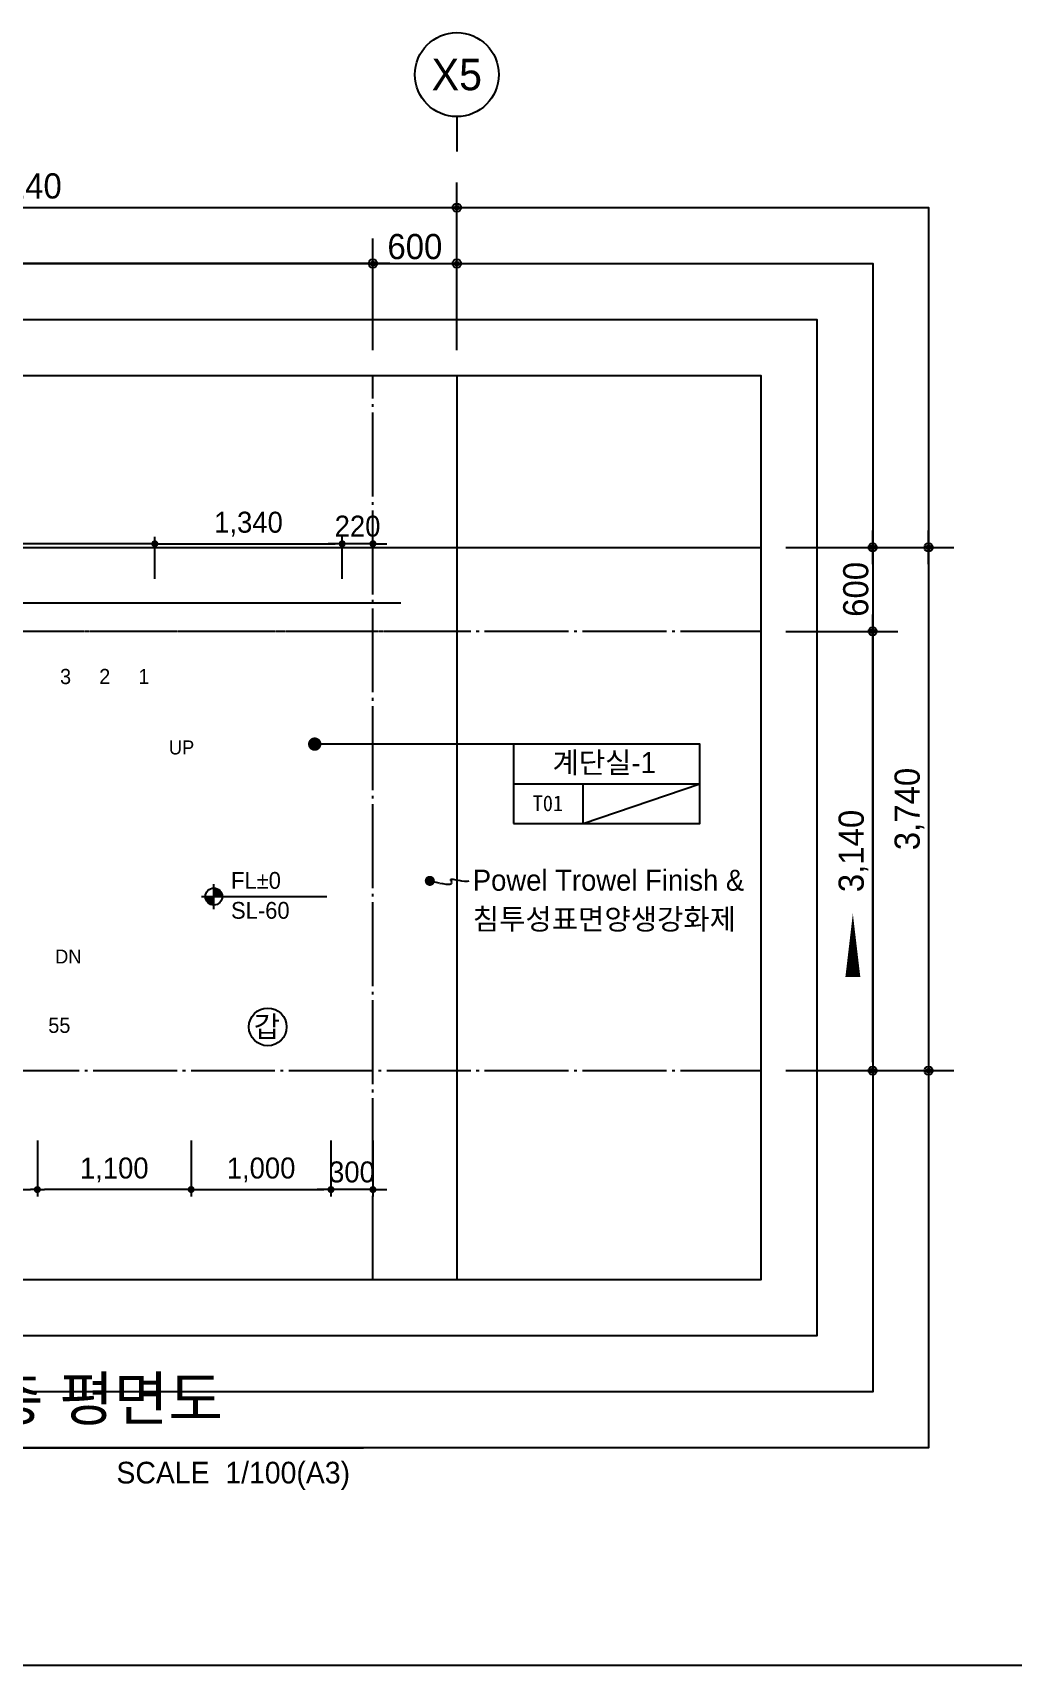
# Model space of a CAD drawing. Header units: millimetres. Extents: x 252711992 to 505989238, y 504776675 to 1009617600.
# Drawn here: x 252806121 to 252813128, y 504818337 to 504830007 of the extents above; entities that cross this region are included whole.
import ezdxf
from ezdxf.enums import TextEntityAlignment as Align
from ezdxf.xclip import XClip

# ---------------------------------------------------------------- set-up
doc = ezdxf.new("R2010")
doc.units = ezdxf.units.MM
doc.header["$XCLIPFRAME"] = 0
doc.linetypes.add('CEN', pattern=[35, 30, -2, 1, -2])
for name, color, linetype in [('$ZCDB_AUDIT_GENERATED_600D18', 7, 'Continuous'), ('0KD DIM', 7, 'Continuous'), ('4A.TEC CEN', 1, 'CEN'), ('4A.TEC CEN 보조1', 14, 'CEN'), ('4A.TEC TEXT', 7, 'Continuous'), ('4A.TEC TEXT 1', 3, 'Continuous'), ('4A.TEC TEXT 2', 3, 'Continuous'), ('4A.TEC 벽체 1', 2, 'Continuous'), ('4A.TEC 심볼', 7, 'Continuous'), ('CEN', 1, 'CEN'), ('LEV', 7, 'Continuous'), ('ROM', 7, 'Continuous'), ('SYM', 1, 'Continuous'), ('TEXT', 7, 'Continuous'), ('㈜SE&C TEXT', 7, 'Continuous')]:
    doc.layers.add(name, color=color, linetype=linetype)
doc.layers.add('DEFPOINT', color=135, linetype='Continuous', plot=False)
doc.styles.add('1', font='')
doc.styles.add('GHS', font='malgun.ttf')
doc.styles.add('나눔고딕', font='')
doc.styles.add('돋움', font='')
doc.styles.add('돋음체', font='')
doc.styles.add('울릉도L', font='')
doc.styles.get('1').set_extended_font_data('DotumChe')
doc.styles.get('나눔고딕').set_extended_font_data('Dotum')
doc.styles.get('돋움').set_extended_font_data('Dotum')
doc.styles.get('돋음체').set_extended_font_data('Dotum')
doc.styles.get('울릉도L').set_extended_font_data('Dotum')
doc.dimstyles.new('DIM_600(외부치수)', dxfattribs={"dimscale": 400, "dimtxt": 3.3, "dimasz": 1, "dimexe": 2, "dimexo": 2, "dimgap": 1, "dimtad": 1, "dimdec": 0, "dimdsep": 46, "dimlunit": 6, "dimtxsty": '나눔고딕', "dimblk1": 'DIMDOT', "dimblk2": 'DIMDOT', "dimsah": 1, "dimcen": 2.5, "dimdle": 1.5, "dimclrd": 8, "dimclre": 8, "dimclrt": 3, "dimadec": 0, "dimazin": 0, "dimtfac": 1, "dimtdec": 0, "dimtix": 1, "dimtmove": 2, "dimatfit": 3, "dimldrblk": 'DIMDOT', "dimfxl": 1, "dimtvp": 1, "dimtolj": 1, "dimtzin": 0, "dimarcsym": 0})
doc.dimstyles.new('KD DIM 1', dxfattribs={"dimscale": 50, "dimtxt": 3, "dimasz": 1, "dimexe": 1, "dimexo": 1, "dimgap": 1, "dimtad": 1, "dimdec": 0, "dimzin": 0, "dimdsep": 46, "dimlunit": 6, "dimtxsty": '돋음체', "dimblk": 'DOT', "dimcen": 3, "dimdle": 1, "dimclrd": 256, "dimclre": 256, "dimclrt": 3, "dimazin": 0, "dimtfac": 1, "dimtdec": 0, "dimtix": 1, "dimtmove": 2, "dimatfit": 3, "dimldrblk": 'OBLIQUE', "dimfxl": 1, "dimtvp": 0.8333, "dimtolj": 1, "dimtzin": 0, "dimarcsym": 0})

# ---------------------------------------------------------------- blocks, each defined once
blk = doc.blocks.new('DIMDOT')
at = {"color": 0}
blk.add_line((-2, 0), (2, 0), dxfattribs=at)
for radius in [0.5, 0.25]:
    blk.add_circle((0, 0), radius, dxfattribs=at)
blk = doc.blocks.new('*D149')
at = {"layer": '$ZCDB_AUDIT_GENERATED_600D18', "color": 8, "lineweight": -2, "transparency": 16777216}
for p, q in [((252802915, 504827737), (252802915, 504828937)), ((252809155, 504827737), (252809155, 504828937)), ((252802975, 504828757), (252809095, 504828757))]:
    blk.add_line(p, q, dxfattribs=at)
at = {"layer": 'Defpoints', "color": 0, "transparency": 16777216}
for p in [(252809155, 504828757), (252802915, 504827557), (252809155, 504827557, 0)]:
    blk.add_point(p, dxfattribs=at)
at = {"layer": '$ZCDB_AUDIT_GENERATED_600D18', "color": 8, "lineweight": -2, "transparency": 16777216, "xscale": 60, "yscale": 60, "zscale": 60, "rotation": 180}
blk.add_blockref('DIMDOT', (252802915, 504828757), dxfattribs=at)
at = {"layer": '$ZCDB_AUDIT_GENERATED_600D18', "color": 8, "lineweight": -2, "transparency": 16777216, "xscale": 60, "yscale": 60, "zscale": 60}
blk.add_blockref('DIMDOT', (252809155, 504828757), dxfattribs=at)
at = {"layer": '$ZCDB_AUDIT_GENERATED_600D18', "color": 3, "transparency": 16777216, "insert": (252806035, 504828895), "char_height": 180, "attachment_point": 5, "style": '나눔고딕'}
blk.add_mtext('\\A1;6,240', dxfattribs=at)
blk = doc.blocks.new('*D150')
at = {"layer": '$ZCDB_AUDIT_GENERATED_600D18', "color": 8, "lineweight": -2, "transparency": 16777216}
for p, q in [((252808555, 504827737, 0), (252808555, 504828537, 0)), ((252809155, 504827737, 0), (252809155, 504828537, 0)), ((252808615, 504828357, 0), (252809095, 504828357, 0))]:
    blk.add_line(p, q, dxfattribs=at)
at = {"layer": 'Defpoints', "color": 0, "transparency": 16777216}
for p in [(252809155, 504828357, 0), (252808555, 504827557, 3428), (252809155, 504827557, 4431)]:
    blk.add_point(p, dxfattribs=at)
at = {"layer": '$ZCDB_AUDIT_GENERATED_600D18', "color": 8, "lineweight": -2, "transparency": 16777216, "xscale": 60, "yscale": 60, "zscale": 60, "rotation": 180}
blk.add_blockref('DIMDOT', (252808555, 504828357, 0), dxfattribs=at)
at = {"layer": '$ZCDB_AUDIT_GENERATED_600D18', "color": 8, "lineweight": -2, "transparency": 16777216, "xscale": 60, "yscale": 60, "zscale": 60}
blk.add_blockref('DIMDOT', (252809155, 504828357, 0), dxfattribs=at)
at = {"layer": '$ZCDB_AUDIT_GENERATED_600D18', "color": 3, "transparency": 16777216, "insert": (252808855, 504828477, 0), "char_height": 180, "attachment_point": 5, "style": '나눔고딕'}
blk.add_mtext('\\A1;600', dxfattribs=at)
blk = doc.blocks.new('ccs122')
at = {"layer": '4A.TEC 심볼'}
blk.add_line((0, 8), (0, 3), dxfattribs=at)
blk.add_circle((0, 14), 6, dxfattribs=at)
at = {"layer": '4A.TEC TEXT 2', "color": 3, "style": 'GHS'}
blk.add_attdef('NO', text='', height=4.5, dxfattribs=at).set_placement((-0.01, 14.02), align=Align.MIDDLE_CENTER)
blk = doc.blocks.new('*D151')
at = {"layer": '$ZCDB_AUDIT_GENERATED_600D18', "color": 8, "lineweight": -2, "transparency": 16777216}
for p, q in [((252802915, 504827737, 0), (252802915, 504828537, 0)), ((252808555, 504827737, 0), (252808555, 504828537, 0)), ((252808495, 504828357, 0), (252802975, 504828357, 0))]:
    blk.add_line(p, q, dxfattribs=at)
at = {"layer": 'Defpoints', "color": 0, "transparency": 16777216}
for p in [(252802915, 504828357, 0), (252802915, 504827557), (252808555, 504827557, -47000)]:
    blk.add_point(p, dxfattribs=at)
at = {"layer": '$ZCDB_AUDIT_GENERATED_600D18', "color": 8, "lineweight": -2, "transparency": 16777216, "xscale": 60, "yscale": 60, "zscale": 60, "rotation": 180}
blk.add_blockref('DIMDOT', (252802915, 504828357, 0), dxfattribs=at)
at = {"layer": '$ZCDB_AUDIT_GENERATED_600D18', "color": 8, "lineweight": -2, "transparency": 16777216, "xscale": 60, "yscale": 60, "zscale": 60}
blk.add_blockref('DIMDOT', (252808555, 504828357, 0), dxfattribs=at)
at = {"layer": '$ZCDB_AUDIT_GENERATED_600D18', "color": 3, "transparency": 16777216, "insert": (252805735, 504828495, 0), "char_height": 180, "attachment_point": 5, "style": '나눔고딕'}
blk.add_mtext('\\A1;5,640', dxfattribs=at)
blk = doc.blocks.new('dwgFD3B')
at = {"layer": '4A.TEC CEN', "color": 250, "ltscale": 500}
blk.add_line((49194.51, -103936.83, -3333.33), (358000, -103936.83, -3333.33), dxfattribs=at)
at = {"layer": '4A.TEC CEN', "color": 250, "ltscale": 500, "elevation": -3333.33}
blk.add_lwpolyline([(208807.63, -39163.16), (208807.63, -267000)], dxfattribs=at)
blk = doc.blocks.new('A$C6C9969DE')
at = {"layer": 'ROM', "color": 0, "linetype": 'Continuous'}
for p, q in [((0, 510), (2400, 510)), ((900, 0), (900, 510))]:
    blk.add_line(p, q, dxfattribs=at)
blk.add_lwpolyline([(0, 0), (2400, 0), (2400, 1020), (0, 1020)], close=True, dxfattribs=at)
blk = doc.blocks.new('A$C3A5201BD')
at = {"layer": 'LEV'}
h = blk.add_hatch(color=256, dxfattribs=at)
h.paths.add_polyline_path([(200, 200), (335, 200, 0.414214), (200, 335)])
h.paths.add_polyline_path([(200, 65), (200, 200), (65, 200, 0.414214)])
at = {"layer": 'LEV', "color": 7}
for p, q in [((200, 0), (200, 400)), ((0, 200), (2007, 200)), ((0, 200), (400, 200))]:
    blk.add_line(p, q, dxfattribs=at)
blk.add_circle((200, 200), 135, dxfattribs=at)
blk = doc.blocks.new('sa987w')
at = {"layer": 'CEN'}
blk.add_lwpolyline([(-193684, 4338697), (-193578, 4338673), (-193508, 4338662), (-193468, 4338661), (-193450, 4338667), (-193447, 4338679), (-193453, 4338692), (-193460, 4338704), (-193462, 4338713), (-193452, 4338716), (-193432, 4338714), (-193405, 4338709), (-193373, 4338703), (-193340, 4338697), (-193309, 4338693), (-193281, 4338692), (-193261, 4338697)], dxfattribs=at)
at = {"layer": '㈜SE&C TEXT', "color": 1, "const_width": 53.8}
blk.add_lwpolyline([(-193711, 4338697, -1), (-193657, 4338697, -1)], format="xyb", close=True, dxfattribs=at)
at = {"layer": '4A.TEC TEXT', "style": '돋움'}
for s, p in [('Powel Trowel Finish &', (-193223, 4338704)), ('침투성표면양생강화제', (-193223, 4338287))]:
    blk.add_text(s, height=225, dxfattribs=at).set_placement(p, align=Align.MIDDLE_LEFT)
blk = doc.blocks.new('_Dot')
at = {"color": 0, "linetype": 'ByBlock', "lineweight": -2}
blk.add_line((-0.5, 0), (-1, 0), dxfattribs=at)
at = {"color": 0, "linetype": 'ByBlock', "const_width": 0.5}
blk.add_lwpolyline([(-0.25, 0, 1), (0.25, 0, 1)], format="xyb", close=True, dxfattribs=at)
blk = doc.blocks.new('*D598')
at = {"layer": '0KD DIM', "lineweight": -2, "transparency": 16777216}
for p, q in [((252806155, 504822088), (252806155, 504821688)), ((252807255, 504822088), (252807255, 504821688)), ((252807205, 504821738), (252806205, 504821738))]:
    blk.add_line(p, q, dxfattribs=at)
at = {"layer": 'Defpoints', "color": 0, "transparency": 16777216}
for p in [(252806155, 504822138, 0), (252807255, 504822138), (252806155, 504821738)]:
    blk.add_point(p, dxfattribs=at)
at = {"layer": '0KD DIM', "lineweight": -2, "transparency": 16777216, "xscale": 50, "yscale": 50, "zscale": 50, "rotation": 180}
blk.add_blockref('_Dot', (252806155, 504821738), dxfattribs=at)
at = {"layer": '0KD DIM', "lineweight": -2, "transparency": 16777216, "xscale": 50, "yscale": 50, "zscale": 50}
blk.add_blockref('_Dot', (252807255, 504821738), dxfattribs=at)
at = {"layer": '0KD DIM', "color": 3, "transparency": 16777216, "insert": (252806705, 504821878), "char_height": 150, "attachment_point": 5, "style": '돋음체'}
blk.add_mtext('\\A1;1,100', dxfattribs=at)
blk = doc.blocks.new('_OBLIQUE')
at = {"color": 0, "linetype": 'ByBlock'}
blk.add_line((-0.5, -0.5), (0.5, 0.5), dxfattribs=at)
blk = doc.blocks.new('*D599')
at = {"layer": '0KD DIM', "lineweight": -2, "transparency": 16777216}
for p, q in [((252807255, 504822088), (252807255, 504821688)), ((252808255, 504822088), (252808255, 504821688)), ((252807305, 504821738), (252808205, 504821738))]:
    blk.add_line(p, q, dxfattribs=at)
at = {"layer": 'Defpoints', "color": 0, "transparency": 16777216}
for p in [(252807255, 504822138), (252808255, 504822138), (252808255, 504821738)]:
    blk.add_point(p, dxfattribs=at)
at = {"layer": '0KD DIM', "lineweight": -2, "transparency": 16777216, "xscale": 50, "yscale": 50, "zscale": 50, "rotation": 180}
blk.add_blockref('_Dot', (252807255, 504821738), dxfattribs=at)
at = {"layer": '0KD DIM', "lineweight": -2, "transparency": 16777216, "xscale": 50, "yscale": 50, "zscale": 50}
blk.add_blockref('_Dot', (252808255, 504821738), dxfattribs=at)
at = {"layer": '0KD DIM', "color": 3, "transparency": 16777216, "insert": (252807755, 504821878), "char_height": 150, "attachment_point": 5, "style": '돋음체'}
blk.add_mtext('\\A1;1,000', dxfattribs=at)
blk = doc.blocks.new('*D600')
at = {"layer": '0KD DIM', "lineweight": -2, "transparency": 16777216}
for p, q in [((252808255, 504822088), (252808255, 504821688)), ((252808555, 504822088), (252808555, 504821688)), ((252808205, 504821738), (252808155, 504821738)), ((252808555, 504821738), (252808255, 504821738)), ((252808605, 504821738), (252808655, 504821738))]:
    blk.add_line(p, q, dxfattribs=at)
at = {"layer": 'Defpoints', "color": 0, "transparency": 16777216}
for p in [(252808255, 504822138), (252808555, 504822138), (252808255, 504821738)]:
    blk.add_point(p, dxfattribs=at)
at = {"layer": '0KD DIM', "lineweight": -2, "transparency": 16777216, "xscale": 50, "yscale": 50, "zscale": 50}
blk.add_blockref('_Dot', (252808255, 504821738), dxfattribs=at)
at = {"layer": '0KD DIM', "lineweight": -2, "transparency": 16777216, "xscale": 50, "yscale": 50, "zscale": 50, "rotation": 180}
blk.add_blockref('_Dot', (252808555, 504821738), dxfattribs=at)
at = {"layer": '0KD DIM', "color": 3, "transparency": 16777216, "insert": (252808405, 504821863), "char_height": 150, "attachment_point": 5, "style": '돋음체'}
blk.add_mtext('\\A1;300', dxfattribs=at)
blk = doc.blocks.new('*D603')
at = {"layer": '0KD DIM', "lineweight": -2, "transparency": 16777216}
for p, q in [((252804475, 504826104), (252804475, 504826404)), ((252806995, 504826104), (252806995, 504826404)), ((252806945, 504826354), (252804525, 504826354))]:
    blk.add_line(p, q, dxfattribs=at)
at = {"layer": 'Defpoints', "color": 0, "transparency": 16777216}
for p in [(252804475, 504826354), (252804475, 504826054, 0), (252806995, 504826054)]:
    blk.add_point(p, dxfattribs=at)
at = {"layer": '0KD DIM', "lineweight": -2, "transparency": 16777216, "xscale": 50, "yscale": 50, "zscale": 50, "rotation": 180}
blk.add_blockref('_Dot', (252804475, 504826354), dxfattribs=at)
at = {"layer": '0KD DIM', "lineweight": -2, "transparency": 16777216, "xscale": 50, "yscale": 50, "zscale": 50}
blk.add_blockref('_Dot', (252806995, 504826354), dxfattribs=at)
at = {"layer": '0KD DIM', "color": 3, "transparency": 16777216, "insert": (252805735, 504826494), "char_height": 150, "attachment_point": 5, "style": '돋음체'}
blk.add_mtext('\\A1;2,520', dxfattribs=at)
blk = doc.blocks.new('*D604')
at = {"layer": '0KD DIM', "lineweight": -2, "transparency": 16777216}
for p, q in [((252806995, 504826104), (252806995, 504826404)), ((252808335, 504826104), (252808335, 504826404)), ((252807045, 504826354), (252808285, 504826354))]:
    blk.add_line(p, q, dxfattribs=at)
at = {"layer": 'Defpoints', "color": 0, "transparency": 16777216}
for p in [(252808335, 504826354), (252806995, 504826054), (252808335, 504826054)]:
    blk.add_point(p, dxfattribs=at)
at = {"layer": '0KD DIM', "lineweight": -2, "transparency": 16777216, "xscale": 50, "yscale": 50, "zscale": 50, "rotation": 180}
blk.add_blockref('_Dot', (252806995, 504826354), dxfattribs=at)
at = {"layer": '0KD DIM', "lineweight": -2, "transparency": 16777216, "xscale": 50, "yscale": 50, "zscale": 50}
blk.add_blockref('_Dot', (252808335, 504826354), dxfattribs=at)
at = {"layer": '0KD DIM', "color": 3, "transparency": 16777216, "insert": (252807665, 504826494), "char_height": 150, "attachment_point": 5, "style": '돋음체'}
blk.add_mtext('\\A1;1,340', dxfattribs=at)
blk = doc.blocks.new('*D606')
at = {"layer": '0KD DIM', "lineweight": -2, "transparency": 16777216}
for p, q in [((252808335, 504826104), (252808335, 504826404)), ((252808555, 504826104), (252808555, 504826404)), ((252808285, 504826354), (252808235, 504826354)), ((252808555, 504826354), (252808335, 504826354)), ((252808605, 504826354), (252808655, 504826354))]:
    blk.add_line(p, q, dxfattribs=at)
at = {"layer": 'Defpoints', "color": 0, "transparency": 16777216}
for p in [(252808335, 504826354), (252808335, 504826054), (252808555, 504826054)]:
    blk.add_point(p, dxfattribs=at)
at = {"layer": '0KD DIM', "lineweight": -2, "transparency": 16777216, "xscale": 50, "yscale": 50, "zscale": 50}
blk.add_blockref('_Dot', (252808335, 504826354), dxfattribs=at)
at = {"layer": '0KD DIM', "lineweight": -2, "transparency": 16777216, "xscale": 50, "yscale": 50, "zscale": 50, "rotation": 180}
blk.add_blockref('_Dot', (252808555, 504826354), dxfattribs=at)
at = {"layer": '0KD DIM', "color": 3, "transparency": 16777216, "insert": (252808445, 504826479), "char_height": 150, "attachment_point": 5, "style": '돋음체'}
blk.add_mtext('\\A1;220', dxfattribs=at)
blk = doc.blocks.new('*D821')
at = {"layer": '$ZCDB_AUDIT_GENERATED_600D18', "color": 8, "lineweight": -2, "transparency": 16777216}
for p, q in [((252811509, 504826328), (252812709, 504826328)), ((252812529, 504826268), (252812529, 504822648)), ((252811509, 504822588), (252812709, 504822588))]:
    blk.add_line(p, q, dxfattribs=at)
at = {"layer": 'Defpoints', "color": 0, "transparency": 16777216}
for p in [(252811329, 504826328, 0), (252811329, 504822588, 0), (252812529, 504822588)]:
    blk.add_point(p, dxfattribs=at)
at = {"layer": '$ZCDB_AUDIT_GENERATED_600D18', "color": 8, "lineweight": -2, "transparency": 16777216, "xscale": 60, "yscale": 60, "zscale": 60}
for p, rotation in [((252812529, 504826328), 90), ((252812529, 504822588), 270)]:
    blk.add_blockref('DIMDOT', p, dxfattribs=dict(at, rotation=rotation))
at = {"layer": '$ZCDB_AUDIT_GENERATED_600D18', "color": 3, "transparency": 16777216, "insert": (252812392, 504824458), "char_height": 180, "attachment_point": 5, "rotation": 90, "style": '나눔고딕'}
blk.add_mtext('\\A1;3,740', dxfattribs=at)
blk = doc.blocks.new('*D822')
at = {"layer": '$ZCDB_AUDIT_GENERATED_600D18', "color": 8, "lineweight": -2, "transparency": 16777216}
for p, q in [((252811509, 504826328), (252812309, 504826328)), ((252812129, 504826268), (252812129, 504825788)), ((252811509, 504825728), (252812309, 504825728))]:
    blk.add_line(p, q, dxfattribs=at)
at = {"layer": 'Defpoints', "color": 0, "transparency": 16777216}
for p in [(252811329, 504826328, 0), (252811329, 504825728, 0), (252812129, 504825728)]:
    blk.add_point(p, dxfattribs=at)
at = {"layer": '$ZCDB_AUDIT_GENERATED_600D18', "color": 8, "lineweight": -2, "transparency": 16777216, "xscale": 60, "yscale": 60, "zscale": 60}
for p, rotation in [((252812129, 504826328), 90), ((252812129, 504825728), 270)]:
    blk.add_blockref('DIMDOT', p, dxfattribs=dict(at, rotation=rotation))
at = {"layer": '$ZCDB_AUDIT_GENERATED_600D18', "color": 3, "transparency": 16777216, "insert": (252812009, 504826028), "char_height": 180, "attachment_point": 5, "rotation": 90, "style": '나눔고딕'}
blk.add_mtext('\\A1;600', dxfattribs=at)
blk = doc.blocks.new('*D823')
at = {"layer": '$ZCDB_AUDIT_GENERATED_600D18', "color": 8, "lineweight": -2, "transparency": 16777216}
for p, q in [((252811509, 504825728), (252812309, 504825728)), ((252812129, 504822648), (252812129, 504825668)), ((252811509, 504822588), (252812309, 504822588))]:
    blk.add_line(p, q, dxfattribs=at)
at = {"layer": 'Defpoints', "color": 0, "transparency": 16777216}
for p in [(252811329, 504825728, 0), (252812129, 504825728), (252811329, 504822588, 0)]:
    blk.add_point(p, dxfattribs=at)
at = {"layer": '$ZCDB_AUDIT_GENERATED_600D18', "color": 8, "lineweight": -2, "transparency": 16777216, "xscale": 60, "yscale": 60, "zscale": 60}
for p, rotation in [((252812129, 504825728), 90), ((252812129, 504822588), 270)]:
    blk.add_blockref('DIMDOT', p, dxfattribs=dict(at, rotation=rotation))
at = {"layer": '$ZCDB_AUDIT_GENERATED_600D18', "color": 3, "transparency": 16777216, "insert": (252811992, 504824158), "char_height": 180, "attachment_point": 5, "rotation": 90, "style": '나눔고딕'}
blk.add_mtext('\\A1;3,140', dxfattribs=at)
blk = doc.blocks.new('*D1164')
at = {"layer": '0KD DIM', "lineweight": -2, "transparency": 16777216}
for p, q in [((252805035, 504822088), (252805035, 504821688)), ((252806155, 504822088), (252806155, 504821688)), ((252805085, 504821738), (252806105, 504821738))]:
    blk.add_line(p, q, dxfattribs=at)
at = {"layer": 'Defpoints', "color": 0, "transparency": 16777216}
for p in [(252805035, 504822138), (252806155, 504822138, 0), (252806155, 504821738)]:
    blk.add_point(p, dxfattribs=at)
at = {"layer": '0KD DIM', "lineweight": -2, "transparency": 16777216, "xscale": 50, "yscale": 50, "zscale": 50, "rotation": 180}
blk.add_blockref('_Dot', (252805035, 504821738), dxfattribs=at)
at = {"layer": '0KD DIM', "lineweight": -2, "transparency": 16777216, "xscale": 50, "yscale": 50, "zscale": 50}
blk.add_blockref('_Dot', (252806155, 504821738), dxfattribs=at)
at = {"layer": '0KD DIM', "color": 3, "transparency": 16777216, "insert": (252805595, 504821878), "char_height": 150, "attachment_point": 5, "style": '돋음체'}
blk.add_mtext('\\A1;1,120', dxfattribs=at)

msp = doc.modelspace()

# ---------------------------------------------------------------- linework, layer by layer
msp.add_line((252810059.09, 504824355.34), (252810892.42, 504824638.67))
at = {"layer": '4A.TEC CEN', "ltscale": 20}
for p, q in [((252808555.3, 504821092.16), (252808555.3, 504827557.16)), ((252799554.04, 504825728.18), (252811329.04, 504825728.18)), ((252799554.04, 504822588.18), (252811329.04, 504822588.18))]:
    msp.add_line(p, q, dxfattribs=at)
at = {"layer": '4A.TEC CEN 보조1'}
msp.add_line((252802715.3, 504825728.18, -4999.55), (252808755.3, 504825728.18, -4999.55), dxfattribs=at)
msp.add_line((252802715.3, 504825728.18, -4999.55), (252808755.3, 504825728.18, -4999.55), dxfattribs=at)
at = {"layer": '4A.TEC 벽체 1'}
msp.add_line((252808755.3, 504825928.18, -4999.55), (252802715.3, 504825928.18, -4999.55), dxfattribs=at)
msp.add_line((252808755.3, 504825928.18, -4999.55), (252802715.3, 504825928.18, -4999.55), dxfattribs=at)
at = {"layer": '4A.TEC 심볼'}
msp.add_line((252802394.55, 504819892.16, 3333.33), (252808488.54, 504819892.16, 3333.33), dxfattribs=at)
msp.add_circle((252807802.91, 504822900.58), 134.66, dxfattribs=at)
at = {"layer": 'DEFPOINT'}
msp.add_line((252832191.54, 504818337.29, 3333.33), (252795991.54, 504818337.29, 3333.33), dxfattribs=at)
at = {"layer": 'DEFPOINT', "elevation": 3333.33}
for points in [[(252798354.04, 504828757.16), (252812529.04, 504828757.16), (252812529.04, 504819892.16), (252798354.04, 504819892.16)], [(252798754.04, 504828357.16), (252812129.04, 504828357.16), (252812129.04, 504820292.16), (252798754.04, 504820292.16)], [(252799154.04, 504827957.16), (252811729.04, 504827957.16), (252811729.04, 504820692.16), (252799154.04, 504820692.16)], [(252799554.04, 504827557.16), (252811329.04, 504827557.16), (252811329.04, 504821092.16), (252799554.04, 504821092.16)]]:
    msp.add_lwpolyline(points, close=True, dxfattribs=at)
at = {"layer": 'SYM'}
msp.add_lwpolyline([(252811987.23, 504823709.99, 0, 106.74, 0), (252811987.23, 504823257.12, 0, 0, 0), (252810674.28, 504823257.12, 0, 0, 0)], format="xyseb", dxfattribs=at)
at = {"layer": 'TEXT'}
msp.add_line((252809559.09, 504824922.01), (252808138.6, 504824922.01), dxfattribs=at)
at = {"layer": 'TEXT', "const_width": 47.82}
msp.add_lwpolyline([(252808138.6, 504824945.92, -1), (252808138.6, 504824898.1, -1)], format="xyb", close=True, dxfattribs=at)

# ---------------------------------------------------------------- block references
ref = msp.add_blockref('dwgFD3B', (252600347.67, 504930265.01, -1666.22))
XClip(ref).set_block_clipping_path([(199206.3709577918, -109172.850899756), (210981.3709591925, -102707.850900948)])
at = {"layer": '4A.TEC TEXT', "xscale": 0.6666666666666666, "yscale": 0.6666666666666666, "zscale": 0.6666666666666666}
msp.add_blockref('sa987w', (252938084.51, 501931479.8, 4999.55), dxfattribs=at)
at = {"layer": '4A.TEC 심볼'}
ref = msp.add_blockref('ccs122', (252809155.3, 504829007.16, 0), dxfattribs=dict(at, xscale=49.99999977496833, yscale=49.99999977496833, zscale=49.99999977496833))
ref.add_attrib('NO', 'X5', dxfattribs={"layer": '0', "color": 3, "height": 225, "style": '울릉도L'}).set_placement((252809154.99, 504829708.06, 0), align=Align.MIDDLE_CENTER)
at = {"layer": 'LEV', "xscale": 0.4469841265468151, "yscale": 0.4469841265468151, "zscale": 0.4469841265468151}
msp.add_blockref('A$C3A5201BD', (252807327.91, 504823742.62), dxfattribs=at)
at = {"layer": 'TEXT', "xscale": 0.5555555568112274, "yscale": 0.5555555568112274, "zscale": 0.5555555568112274}
msp.add_blockref('A$C6C9969DE', (252809559.09, 504824355.34), dxfattribs=at)

# ---------------------------------------------------------------- texts
at = {"layer": '4A.TEC TEXT', "style": '돋움'}
msp.add_text('갑', height=150, dxfattribs=at).set_placement((252807796.67, 504822902.53), align=Align.MIDDLE_CENTER)
at = {"layer": '4A.TEC TEXT 1', "style": '돋음체'}
for s, p in [('UP', (252807095.32, 504824898.06)), ('DN', (252806281.84, 504823403.85))]:
    msp.add_text(s, height=100, dxfattribs=at).set_placement(p, align=Align.MIDDLE_LEFT)
at = {"layer": '4A.TEC TEXT 2', "color": 3, "style": '나눔고딕'}
msp.add_text('코어-1 지상3층 평면도', height=310.5, dxfattribs=at).set_placement((252803551.44, 504819995.66, 3333.33), align=Align.BOTTOM_LEFT)
msp.add_text('SCALE  1/100(A3)', height=155.25, dxfattribs=at).set_placement((252808391.33, 504819590.52, 3333.33), align=Align.BOTTOM_RIGHT)
at = {"layer": 'LEV', "style": '돋움'}
for s, p in [('FL%%P0', (252807540.04, 504823887.92)), ('SL-60', (252807540.04, 504823673.71))]:
    msp.add_text(s, height=120, dxfattribs=at).set_placement(p)
at = {"layer": 'TEXT', "style": '나눔고딕'}
for s, height, p in [('3', 108.68, (252806396.33, 504825318.23, 4999.55)), ('2', 108.68, (252806676.33, 504825318.23, 4999.55)), ('1', 108.68, (252806956.33, 504825318.23, 4999.55)), ('55', 108.675, (252806391.27, 504822825.17, 4999.55))]:
    msp.add_text(s, height=height, dxfattribs=at).set_placement(p, align=Align.BOTTOM_RIGHT)
at = {"layer": 'TEXT'}
for s, height, style, p in [('계단실-1', 150, '돋움', (252810208.99, 504824789.5)), ('T01', 112.5, '1', (252809806.23, 504824499.03))]:
    msp.add_text(s, height=height, dxfattribs=dict(at, style=style)).set_placement(p, align=Align.MIDDLE_CENTER)

# ---------------------------------------------------------------- dimensions: what is measured, and where the dimension line sits
at = {"layer": '$ZCDB_AUDIT_GENERATED_600D18'}
for base, p1, p2, picture, middle in [((252809155.3, 504828757.16), (252802915.3, 504827557.16), (252809155.3, 504827557.16, 0), '*D149', (252806035.3, 504828894.62)), ((252809155.3, 504828357.16, 0), (252808555.3, 504827557.16, 3428.09), (252809155.3, 504827557.16, 4431.44), '*D150', (252808855.3, 504828477.28, 0))]:
    dim = msp.add_linear_dim(base=base, p1=p1, p2=p2, dimstyle='DIM_600(외부치수)', override={"dimscale": 300, "dimtxt": 0.6, "dimasz": 0.2, "dimexe": 0.6, "dimexo": 0.6, "dimgap": 0.1, "dimdec": 1, "dimblk1": 'DIMDOT', "dimblk2": 'DIMDOT', "dimdle": 0.5}, dxfattribs=at)
    dim.commit()
    dim.dimension.update_dxf_attribs({"geometry": picture, "text_midpoint": middle})
for base, p1, p2, angle, picture, middle in [((252802915.3, 504828357.16, 0), (252808555.3, 504827557.16, -47000), (252802915.3, 504827557.16), 180, '*D151', (252805735.3, 504828494.62, 0)), ((252812529.04, 504822588.18, -4999.55), (252811329.04, 504826328.18, -4999.55), (252811329.04, 504822588.18, -4999.55), 270, '*D821', (252812391.58, 504824458.18, -4999.55)), ((252812129.04, 504825728.18, -4999.55), (252811329.04, 504826328.18, -4999.55), (252811329.04, 504825728.18, -4999.55), 270, '*D822', (252812008.92, 504826028.18, -4999.55)), ((252812129.04, 504825728.18, -4999.55), (252811329.04, 504822588.18, -4999.55), (252811329.04, 504825728.18, -4999.55), 90, '*D823', (252811991.58, 504824158.18, -4999.55))]:
    dim = msp.add_linear_dim(base=base, p1=p1, p2=p2, angle=angle, dimstyle='DIM_600(외부치수)', override={"dimscale": 300, "dimtxt": 0.6, "dimasz": 0.2, "dimexe": 0.6, "dimexo": 0.6, "dimgap": 0.1, "dimdec": 1, "dimblk1": 'DIMDOT', "dimblk2": 'DIMDOT', "dimdle": 0.5}, dxfattribs=at)
    dim.commit()
    dim.dimension.update_dxf_attribs({"geometry": picture, "text_midpoint": middle})
at = {"layer": '0KD DIM'}
for base, p1, p2, angle, picture, middle in [((252804475.3, 504826354.18, -4999.55), (252806995.3, 504826054.18, -4999.55), (252804475.3, 504826054.18, -4999.55), 180, '*D603', (252805735.3, 504826493.73, -4999.55)), ((252808335.3, 504826354.18, -4999.55), (252808555.3, 504826054.18, -4999.55), (252808335.3, 504826054.18, -4999.55), 180, '*D606', (252808445.3, 504826479.28, -4999.55)), ((252806155.3, 504821738.18), (252805035.3, 504822138.18), (252806155.3, 504822138.18, 0), 0, '*D1164', (252805595.3, 504821877.73)), ((252806155.3, 504821738.18), (252807255.3, 504822138.18), (252806155.3, 504822138.18, 0), 180, '*D598', (252806705.3, 504821877.73)), ((252808255.3, 504821738.18), (252808555.3, 504822138.18), (252808255.3, 504822138.18), 180, '*D600', (252808405.3, 504821863.28))]:
    dim = msp.add_linear_dim(base=base, p1=p1, p2=p2, angle=angle, dimstyle='KD DIM 1', dxfattribs=at)
    dim.commit()
    dim.dimension.update_dxf_attribs({"geometry": picture, "text_midpoint": middle})
for base, p1, p2, picture, middle in [((252808335.3, 504826354.18, -4999.55), (252806995.3, 504826054.18, -4999.55), (252808335.3, 504826054.18, -4999.55), '*D604', (252807665.3, 504826493.73, -4999.55)), ((252808255.3, 504821738.18), (252807255.3, 504822138.18), (252808255.3, 504822138.18), '*D599', (252807755.3, 504821877.73))]:
    dim = msp.add_linear_dim(base=base, p1=p1, p2=p2, dimstyle='KD DIM 1', dxfattribs=at)
    dim.commit()
    dim.dimension.update_dxf_attribs({"geometry": picture, "text_midpoint": middle})

doc.saveas('drawing.dxf')
